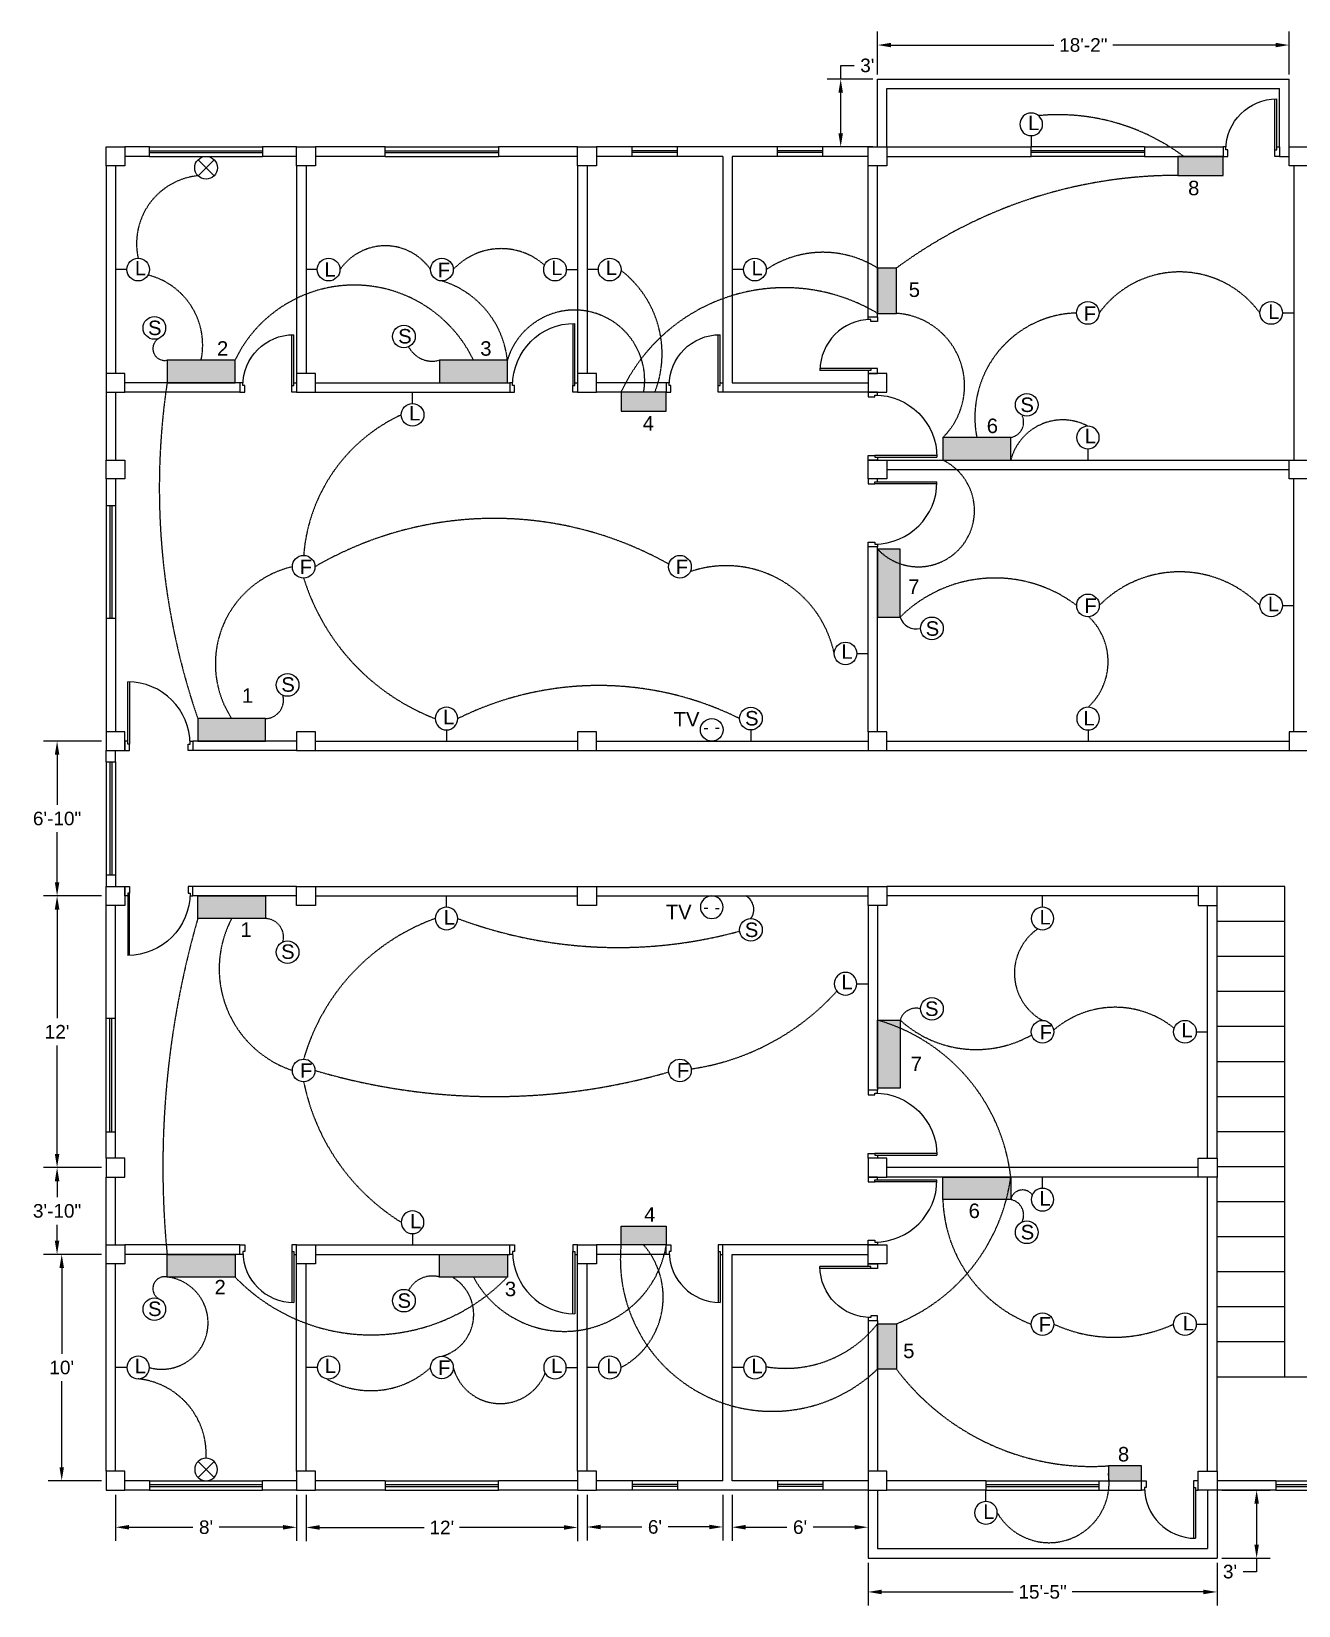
# Model space of a CAD drawing. Header units: inches. Extents: x 50 to 4028, y -27 to 855.
# Drawn here: x 1409 to 2081, y 0 to 835 of the extents above; entities that cross this region are included whole.
import ezdxf

# ---------------------------------------------------------------- set-up
doc = ezdxf.new("R2010")
doc.units = ezdxf.units.IN
doc.header["$MEASUREMENT"] = 0
doc.header["$PDMODE"] = 3
doc.linetypes.add('DASHED2', pattern=[0.375, 0.25, -0.125])
for name, color, linetype, true_color in [('Cable 1', 7, 'DASHED2', 0x00005c), ('Cable 2', 7, 'DASHED2', 0x6b0000), ('Door', 7, 'Continuous', 0x42254b), ('Window', 7, 'Continuous', 0x700000)]:
    doc.layers.add(name, color=color, linetype=linetype, true_color=true_color)
for name, color, linetype in [('Column', 104, 'Continuous'), ('Conduit', 7, 'Continuous'), ('Stair', 7, 'Continuous'), ('Wall', 7, 'Continuous')]:
    doc.layers.add(name, color=color, linetype=linetype)
doc.styles.add('Annotative', font='arial.ttf')
doc.styles.get("Standard").update_dxf_attribs({"font": 'arial.ttf'})
doc.dimstyles.new('Annotative', dxfattribs={"dimscale": 0, "dimtxt": 0.18, "dimasz": 0.18, "dimexe": 0.18, "dimexo": 0.0625, "dimgap": 0.09, "dimtad": 0, "dimtih": 1, "dimtoh": 1, "dimdec": 1, "dimzin": 0, "dimdsep": 46, "dimlunit": 4, "dimtxsty": 'Standard', "dimcen": 0.09, "dimadec": 0, "dimazin": 0, "dimtfac": 1, "dimtdec": 1, "dimtofl": 0, "dimtmove": 0, "dimatfit": 3, "dimfxl": 1, "dimtolj": 1, "dimtzin": 0, "dimarcsym": 0})

# ---------------------------------------------------------------- blocks, each defined once
blk = doc.blocks.new('36 inch Door')
for p, q in [((-3.5, 1.5), (-36.5, 1.5)), ((-36.48, 2.5), (-3.5, 2.5))]:
    blk.add_line(p, q)
for points in [[(0, 36), (0, 33.5), (-3.5, 33.5), (-3.5, 34.5), (-5, 34.5), (-5, 36), (0, 36)], [(0, 0), (0, 2.5), (-3.5, 2.5), (-3.5, 1.5), (-5, 1.5), (-5, 0), (0, 0)]]:
    blk.add_lwpolyline(points, close=True)
blk.add_arc((-3.5, 1.5), 33, 90, 180)
blk = doc.blocks.new('5 ft window')
for p, q in [((0, 5), (-60, 5)), ((-60, 0), (-60, 5)), ((0, 3), (-60, 3)), ((0, 2), (-60, 2)), ((0, 0), (-60, 0)), ((0, 5), (0, 0))]:
    blk.add_line(p, q)
blk = doc.blocks.new('30 inch Door')
for p, q in [((-3.5, 1.5), (-30.5, 1.5)), ((-3.5, 2.5), (-30.48, 2.5))]:
    blk.add_line(p, q)
for points in [[(0, 30), (0, 27.5), (-3.5, 27.5), (-3.5, 28.5), (-5, 28.5), (-5, 30), (0, 30)], [(0, 0), (0, 2.5), (-3.5, 2.5), (-3.5, 1.5), (-5, 1.5), (-5, 0), (0, 0)]]:
    blk.add_lwpolyline(points, close=True)
blk.add_arc((-3.5, 1.5), 27, 90, 180)
blk = doc.blocks.new('Toilet Window')
for p, q in [((0, 5), (24, 5)), ((0, 5), (0, 0)), ((0, 3), (24, 3)), ((0, 2), (24, 2)), ((0, 0), (24, 0)), ((24, 5), (24, 0))]:
    blk.add_line(p, q)
blk = doc.blocks.new('Switch board')
blk.add_lwpolyline([(-18, 0), (18, 0), (18, 12), (-18, 12)], close=True)
blk = doc.blocks.new('light')
blk.add_line((0, -6), (0, 0))
blk.add_circle((0, -12), 6)
blk = doc.blocks.new('TV Antenna')
for p, q in [((-4, 5.23), (-2, 5.23)), ((2, 5.38), (4, 5.38))]:
    blk.add_line(p, q)
blk.add_circle((0, 6), 6)
blk = doc.blocks.new('Exhaust fan 12 inch')
for p, q in [((-4.24, 4.24), (4.24, -4.24)), ((-4.24, -4.24), (4.24, 4.24))]:
    blk.add_line(p, q)
blk.add_circle((0, 0), 6)
blk = doc.blocks.new('*D36')
at = {"color": 0, "lineweight": -2}
for p, q in [((1446.13, 458.43), (1415.45, 458.43)), ((1422.65, 451.23), (1422.65, 424.7)), ((1422.65, 383.63), (1422.65, 410.15)), ((1446.13, 376.43), (1415.45, 376.43))]:
    blk.add_line(p, q, dxfattribs=at)
at = {"color": 0}
for points in [[(1421.45, 451.23), (1423.85, 451.23), (1422.65, 458.43)], [(1421.45, 383.63), (1423.85, 383.63), (1422.65, 376.43)]]:
    blk.add_solid(points, dxfattribs=at)
at = {"layer": 'Defpoints', "color": 0}
for p in [(1448.63, 458.43), (1422.65, 376.43), (1448.63, 376.43)]:
    blk.add_point(p, dxfattribs=at)
at = {"color": 0, "insert": (1422.65, 417.43), "char_height": 7.2, "attachment_point": 5}
blk.add_mtext('\\A1;6\'-10"', dxfattribs=at)
blk = doc.blocks.new('*D38')
at = {"color": 0, "lineweight": -2}
for p, q in [((1857.63, 811.93), (1857.63, 834.65)), ((2075.83, 811.93), (2075.83, 834.65)), ((1864.83, 827.45), (1951.1, 827.45)), ((2068.63, 827.45), (1982.36, 827.45))]:
    blk.add_line(p, q, dxfattribs=at)
at = {"color": 0}
for points in [[(1864.83, 828.65), (1864.83, 826.25), (1857.63, 827.45)], [(2068.63, 828.65), (2068.63, 826.25), (2075.83, 827.45)]]:
    blk.add_solid(points, dxfattribs=at)
at = {"layer": 'Defpoints', "color": 0}
for p in [(2075.83, 827.45), (1857.63, 809.43), (2075.83, 809.43)]:
    blk.add_point(p, dxfattribs=at)
at = {"color": 0, "insert": (1966.73, 827.45), "char_height": 7.2, "attachment_point": 5}
blk.add_mtext('\\A1;18\'-2"', dxfattribs=at)
blk = doc.blocks.new('*D39')
at = {"color": 0, "lineweight": -2}
for p, q in [((1855.13, 809.43), (1830.9, 809.43)), ((1838.1, 809.43), (1838.1, 816.63)), ((1838.1, 816.63), (1845.3, 816.63)), ((1838.1, 780.63), (1838.1, 802.23)), ((1855.13, 773.43), (1830.9, 773.43))]:
    blk.add_line(p, q, dxfattribs=at)
at = {"color": 0}
for points in [[(1836.9, 802.23), (1839.3, 802.23), (1838.1, 809.43)], [(1836.9, 780.63), (1839.3, 780.63), (1838.1, 773.43)]]:
    blk.add_solid(points, dxfattribs=at)
at = {"layer": 'Defpoints', "color": 0}
for p in [(1838.1, 809.43), (1857.63, 809.43), (1857.63, 773.43)]:
    blk.add_point(p, dxfattribs=at)
at = {"color": 0, "insert": (1852.21, 816.63), "char_height": 7.2, "attachment_point": 5}
blk.add_mtext("\\A1;3'", dxfattribs=at)
blk = doc.blocks.new('*D40')
at = {"color": 0, "lineweight": -2}
for p, q in [((1446.13, 186.43), (1417.92, 186.43)), ((1425.12, 179.23), (1425.12, 133.7)), ((1425.12, 73.63), (1425.12, 119.15)), ((1446.13, 66.43), (1417.92, 66.43))]:
    blk.add_line(p, q, dxfattribs=at)
at = {"color": 0}
for points in [[(1423.92, 179.23), (1426.32, 179.23), (1425.12, 186.43)], [(1423.92, 73.63), (1426.32, 73.63), (1425.12, 66.43)]]:
    blk.add_solid(points, dxfattribs=at)
at = {"layer": 'Defpoints', "color": 0}
for p in [(1425.12, 186.43), (1448.63, 186.43), (1448.63, 66.43)]:
    blk.add_point(p, dxfattribs=at)
at = {"color": 0, "insert": (1425.12, 126.43), "char_height": 7.2, "attachment_point": 5}
blk.add_mtext("\\A1;10'", dxfattribs=at)
blk = doc.blocks.new('*D42')
at = {"color": 0, "lineweight": -2}
for p, q in [((1446.13, 376.43), (1415.45, 376.43)), ((1422.65, 369.23), (1422.65, 311.64)), ((1422.65, 239.63), (1422.65, 297.21)), ((1446.13, 232.43), (1415.45, 232.43))]:
    blk.add_line(p, q, dxfattribs=at)
at = {"color": 0}
for points in [[(1421.45, 369.23), (1423.85, 369.23), (1422.65, 376.43)], [(1421.45, 239.63), (1423.85, 239.63), (1422.65, 232.43)]]:
    blk.add_solid(points, dxfattribs=at)
at = {"layer": 'Defpoints', "color": 0}
for p in [(1422.65, 376.43), (1448.63, 376.43), (1448.63, 232.43)]:
    blk.add_point(p, dxfattribs=at)
at = {"color": 0, "insert": (1422.65, 304.43), "char_height": 7.2, "attachment_point": 5}
blk.add_mtext("\\A1;12'", dxfattribs=at)
blk = doc.blocks.new('*D43')
at = {"color": 0, "lineweight": -2}
for p, q in [((1446.13, 232.43), (1415.45, 232.43)), ((1422.65, 225.23), (1422.65, 216.7)), ((1422.65, 193.63), (1422.65, 202.15)), ((1446.13, 186.43), (1415.45, 186.43))]:
    blk.add_line(p, q, dxfattribs=at)
at = {"color": 0}
for points in [[(1421.45, 225.23), (1423.85, 225.23), (1422.65, 232.43)], [(1421.45, 193.63), (1423.85, 193.63), (1422.65, 186.43)]]:
    blk.add_solid(points, dxfattribs=at)
at = {"layer": 'Defpoints', "color": 0}
for p in [(1422.65, 232.43), (1448.63, 232.43), (1448.63, 186.43)]:
    blk.add_point(p, dxfattribs=at)
at = {"color": 0, "insert": (1422.65, 209.43), "char_height": 7.2, "attachment_point": 5}
blk.add_mtext('\\A1;3\'-10"', dxfattribs=at)
blk = doc.blocks.new('*D44')
at = {"color": 0, "lineweight": -2}
for p, q in [((1453.63, 58.93), (1453.63, 34.57)), ((1549.63, 58.93), (1549.63, 34.57)), ((1460.83, 41.77), (1494.71, 41.77)), ((1542.43, 41.77), (1508.55, 41.77))]:
    blk.add_line(p, q, dxfattribs=at)
at = {"color": 0}
for points in [[(1460.83, 42.97), (1460.83, 40.57), (1453.63, 41.77)], [(1542.43, 42.97), (1542.43, 40.57), (1549.63, 41.77)]]:
    blk.add_solid(points, dxfattribs=at)
at = {"layer": 'Defpoints', "color": 0}
for p in [(1453.63, 61.43), (1549.63, 61.43), (1549.63, 41.77)]:
    blk.add_point(p, dxfattribs=at)
at = {"color": 0, "insert": (1501.63, 41.77), "char_height": 7.2, "attachment_point": 5}
blk.add_mtext("\\A1;8'", dxfattribs=at)
blk = doc.blocks.new('*D45')
at = {"color": 0, "lineweight": -2}
for p, q in [((1554.63, 58.93), (1554.63, 34.47)), ((1698.63, 58.93), (1698.63, 34.47)), ((1561.83, 41.67), (1617.26, 41.67)), ((1691.43, 41.67), (1636, 41.67))]:
    blk.add_line(p, q, dxfattribs=at)
at = {"color": 0}
for points in [[(1561.83, 42.87), (1561.83, 40.47), (1554.63, 41.67)], [(1691.43, 42.87), (1691.43, 40.47), (1698.63, 41.67)]]:
    blk.add_solid(points, dxfattribs=at)
at = {"layer": 'Defpoints', "color": 0}
for p in [(1554.63, 61.43), (1698.63, 61.43), (1698.63, 41.67)]:
    blk.add_point(p, dxfattribs=at)
at = {"color": 0, "insert": (1626.63, 41.67), "char_height": 7.2, "attachment_point": 5}
blk.add_mtext("\\A1;12'", dxfattribs=at)
blk = doc.blocks.new('*D46')
at = {"color": 0, "lineweight": -2}
for p, q in [((1703.63, 58.93), (1703.63, 34.72)), ((1775.61, 58.93), (1775.61, 34.72)), ((1710.83, 41.92), (1732.69, 41.92)), ((1768.41, 41.92), (1746.55, 41.92))]:
    blk.add_line(p, q, dxfattribs=at)
at = {"color": 0}
for points in [[(1710.83, 43.12), (1710.83, 40.72), (1703.63, 41.92)], [(1768.41, 43.12), (1768.41, 40.72), (1775.61, 41.92)]]:
    blk.add_solid(points, dxfattribs=at)
at = {"layer": 'Defpoints', "color": 0}
for p in [(1703.63, 61.43), (1775.61, 61.43), (1703.63, 41.92)]:
    blk.add_point(p, dxfattribs=at)
at = {"color": 0, "insert": (1739.62, 41.92), "char_height": 7.2, "attachment_point": 5}
blk.add_mtext("\\A1;6'", dxfattribs=at)
blk = doc.blocks.new('*D47')
at = {"color": 0, "lineweight": -2}
for p, q in [((1780.48, 58.93), (1780.48, 34.6)), ((1852.63, 58.93), (1852.63, 34.6)), ((1787.68, 41.8), (1809.62, 41.8)), ((1845.43, 41.8), (1823.49, 41.8))]:
    blk.add_line(p, q, dxfattribs=at)
at = {"color": 0}
for points in [[(1787.68, 43), (1787.68, 40.6), (1780.48, 41.8)], [(1845.43, 43), (1845.43, 40.6), (1852.63, 41.8)]]:
    blk.add_solid(points, dxfattribs=at)
at = {"layer": 'Defpoints', "color": 0}
for p in [(1780.48, 61.43), (1852.63, 61.43), (1852.63, 41.8)]:
    blk.add_point(p, dxfattribs=at)
at = {"color": 0, "insert": (1816.56, 41.8), "char_height": 7.2, "attachment_point": 5}
blk.add_mtext("\\A1;6'", dxfattribs=at)
blk = doc.blocks.new('*D48')
at = {"color": 0, "lineweight": -2}
for p, q in [((1852.63, 22.93), (1852.63, 0.29)), ((2037.63, 22.93), (2037.63, 0.29)), ((1859.83, 7.49), (1929.5, 7.49)), ((2030.43, 7.49), (1960.76, 7.49))]:
    blk.add_line(p, q, dxfattribs=at)
at = {"color": 0}
for points in [[(1859.83, 8.69), (1859.83, 6.29), (1852.63, 7.49)], [(2030.43, 8.69), (2030.43, 6.29), (2037.63, 7.49)]]:
    blk.add_solid(points, dxfattribs=at)
at = {"layer": 'Defpoints', "color": 0}
for p in [(1852.63, 25.43), (2037.63, 25.43), (2037.63, 7.49)]:
    blk.add_point(p, dxfattribs=at)
at = {"color": 0, "insert": (1945.13, 7.49), "char_height": 7.2, "attachment_point": 5}
blk.add_mtext('\\A1;15\'-5"', dxfattribs=at)
blk = doc.blocks.new('*D49')
at = {"color": 0, "lineweight": -2}
for p, q in [((2040.13, 61.43), (2065.82, 61.43)), ((2058.62, 54.23), (2058.62, 32.63)), ((2040.13, 25.43), (2065.82, 25.43)), ((2058.62, 25.43), (2058.62, 18.23)), ((2058.62, 18.23), (2051.42, 18.23))]:
    blk.add_line(p, q, dxfattribs=at)
at = {"color": 0}
for points in [[(2057.42, 54.23), (2059.82, 54.23), (2058.62, 61.43)], [(2057.42, 32.63), (2059.82, 32.63), (2058.62, 25.43)]]:
    blk.add_solid(points, dxfattribs=at)
at = {"layer": 'Defpoints', "color": 0}
for p in [(2037.63, 61.43), (2037.63, 25.43), (2058.62, 25.43)]:
    blk.add_point(p, dxfattribs=at)
at = {"color": 0, "insert": (2044.51, 18.23), "char_height": 7.2, "attachment_point": 5}
blk.add_mtext("\\A1;3'", dxfattribs=at)

msp = doc.modelspace()

# ---------------------------------------------------------------- hatches: boundary and pattern name
h = msp.add_hatch(color=252)
h.paths.add_polyline_path([(2164.03, 66.43), (2181.66, 66.43), (2181.66, 74.34), (2164.03, 74.34)])
h.paths.add_polyline_path([(1980.01, 66.43), (1997.63, 66.43), (1997.63, 74.34), (1980.01, 74.34)])
h.paths.add_polyline_path([(2120.83, 758.43), (2144.83, 758.43), (2144.83, 768.43), (2120.83, 768.43)])
h.paths.add_polyline_path([(2016.83, 758.35), (2040.83, 758.35), (2040.83, 768.35), (2016.83, 768.35)])
at = {"layer": 'Conduit'}
for points in [[(1857.63, 709.24), (1857.63, 685.24), (1867.63, 685.24), (1867.63, 709.24)], [(1516.98, 660.43), (1480.98, 660.43), (1480.98, 648.43), (1516.98, 648.43)], [(1661.39, 660.43), (1625.39, 660.43), (1625.39, 648.43), (1661.39, 648.43)], [(1745.63, 643.43), (1721.63, 643.43), (1721.63, 633.43), (1745.63, 633.43)], [(1928.27, 619.43), (1892.27, 619.43), (1892.27, 607.43), (1928.27, 607.43)], [(1857.63, 560.25), (1857.63, 524.25), (1869.63, 524.25), (1869.63, 560.25)], [(1533.23, 470.43), (1497.23, 470.43), (1497.23, 458.43), (1533.23, 458.43)], [(1533.23, 364.43), (1497.23, 364.43), (1497.23, 376.43), (1533.23, 376.43)], [(1857.63, 274.6), (1857.63, 310.6), (1869.63, 310.6), (1869.63, 274.6)], [(1928.27, 215.43), (1892.27, 215.43), (1892.27, 227.43), (1928.27, 227.43)], [(1745.63, 191.43), (1721.63, 191.43), (1721.63, 201.43), (1745.63, 201.43)], [(1516.98, 174.43), (1480.98, 174.43), (1480.98, 186.43), (1516.98, 186.43)], [(1661.39, 174.43), (1625.39, 174.43), (1625.39, 186.43), (1661.39, 186.43)], [(1857.63, 125.62), (1857.63, 149.62), (1867.63, 149.62), (1867.63, 125.62)]]:
    msp.add_hatch(color=252, dxfattribs=at).paths.add_polyline_path(points)

# ---------------------------------------------------------------- linework, layer by layer
at = {"layer": 'Cable 1'}
for centre, radius, start, end in [((2016.58, 507.91), 250.44, 89.94329, 126.49642), ((1612.3, 655.2), 49.36, 6.07288, 73.06634), ((1580.19, 630.12), 70.09, 25.62089, 154.37911), ((1808.47, 603.05), 95.76, 59.11207, 155.06603), ((1697.01, 649.81), 37.17, 350.11218, 163.40451), ((1865.32, 646.85), 38.45, 314.4924, 86.55465), ((1854.07, 592.74), 377.22, 171.51136, 198.92067), ((1879.29, 580.65), 29.75, 223.27533, 64.14774), ((1559.44, 499.44), 52.88, 103.18209, 213.27971), ((1919.98, 473.3), 71.64, 52.88912, 134.65755), ((1956.44, 232.76), 477.71, 164.00147, 185.5665), ((1565.35, 337.77), 56.76, 151.99274, 251.54545), ((1830.67, 216.12), 98.25, 6.60725, 74.07422), ((1909.92, 354.86), 59.85, 227.69104, 299.47363), ((1831.21, 240.53), 97.94, 291.83128, 352.31146), ((1691.61, 200.36), 54.75, 208.27117, 350.6092), ((1801.88, 183.84), 80.61, 174.60208, 313.7531), ((1589.19, 244.06), 100.31, 223.96108, 316.03892), ((1620.59, 154.55), 22.95, 285.39677, 60.00929), ((1971.08, 203.54), 129.51, 216.98953, 273.95439)]:
    msp.add_arc(centre, radius, start, end, dxfattribs=at)
at = {"layer": 'Cable 2'}
for centre, radius, start, end in [((1953.41, 679.16), 111.36, 53.28658, 95.37264), ((1500.96, 722.19), 36.17, 95.66319, 192.39549), ((1596.66, 691.89), 29.16, 34.5332, 145.4668), ((1658.08, 684.93), 34.6, 48.28549, 137.2301), ((1828.75, 663.47), 54.12, 57.75241, 123.82189), ((1461.6, 668.44), 38.24, 347.90289, 75.94248), ((1687.61, 663.79), 55.8, 338.5979, 52.44427), ((2017.74, 654.62), 52.56, 35.8767, 144.1233), ((1964.59, 630.08), 55.36, 91.48653, 191.09822), ((1479.68, 666.54), 6.25, 117.14022, 282.0362), ((1621.56, 673.98), 14.09, 207.32564, 285.75022), ((1642.44, 550.29), 89.3, 114.69198, 175.73794), ((1926.82, 627.59), 8.29, 280.04128, 26.43156), ((1955.8, 600.34), 28.43, 61.93142, 165.56089), ((1654.38, 387.43), 189.1, 60.66235, 120.15927), ((1777.38, 492.98), 58.5, 11.83563, 109.08121), ((1665.18, 579.69), 117.08, 197.27451, 248.95347), ((2017.77, 488.35), 59.85, 44.67076, 135.32924), ((1947.12, 500.61), 32.76, 312.4379, 46.67465), ((1709.82, 319.88), 168.06, 63.61315, 116.38617), ((1532.9, 480.22), 9.8, 271.97298, 15.19263), ((1532.9, 354.63), 9.8, 344.80737, 88.02702), ((1660.9, 259.16), 111.84, 109.73918, 164.03284), ((1720.14, 592.39), 243.29, 249.54914, 285.3511), ((1958.69, 335.48), 28.48, 124.38277, 241.57758), ((1740.6, 411.91), 128.47, 278.15697, 318.01026), ((1983.54, 267.52), 49.87, 50.99418, 130.63713), ((1878.08, 308.11), 8.81, 74.25206, 163.61902), ((1654.56, 604.59), 334.49, 253.4686, 286.03245), ((1665.51, 300.59), 114.4, 191.42712, 238.14295), ((1934.55, 214.17), 6.4, 36.44394, 168.68176), ((1965.48, 217.77), 73.25, 181.83669, 248.917), ((1926.82, 207.27), 8.29, 333.56844, 79.95872), ((1701.77, 163.7), 42.23, 298.04795, 41.03223), ((1478.17, 150.07), 24.54, 254.53392, 86.47905), ((1479.68, 168.31), 6.25, 77.9638, 242.85978), ((1621.56, 160.87), 14.09, 74.24978, 152.67436), ((1808.91, 188.12), 62.1, 260.45459, 321.68087), ((1982.88, 218.68), 76.18, 245.36981, 294.63019), ((1589.04, 161.19), 47.01, 239.82128, 312.3077), ((1657.54, 133.08), 25.74, 194.97485, 338.06387), ((1461.72, 80.65), 39.97, 356.81719, 84.3854), ((1948.62, 65.38), 31.78, 210.13612, 9.0474)]:
    msp.add_arc(centre, radius, start, end, dxfattribs=at)
at = {"layer": 'Column'}
for points in [[(1448.63, 773.43), (1458.63, 773.43), (1458.63, 763.43), (1448.63, 763.43)], [(1549.63, 773.43), (1559.63, 773.43), (1559.63, 763.43), (1549.63, 763.43)], [(1698.63, 773.43), (1708.63, 773.43), (1708.63, 763.43), (1698.63, 763.43)], [(1852.63, 773.43), (1862.63, 773.43), (1862.63, 763.43), (1852.63, 763.43)], [(2075.83, 773.43), (2085.83, 773.43), (2085.83, 763.43), (2075.83, 763.43)], [(1448.63, 643.43), (1458.63, 643.43), (1458.63, 653.43), (1448.63, 653.43)], [(1549.63, 643.43), (1559.63, 643.43), (1559.63, 653.43), (1549.63, 653.43)], [(1698.63, 643.43), (1708.63, 643.43), (1708.63, 653.43), (1698.63, 653.43)], [(1852.63, 643.43), (1862.63, 643.43), (1862.63, 653.43), (1852.63, 653.43)], [(1448.63, 607.43), (1458.63, 607.43), (1458.63, 597.43), (1448.63, 597.43)], [(1852.63, 607.43), (1862.63, 607.43), (1862.63, 597.43), (1852.63, 597.43)], [(2075.83, 607.43), (2085.83, 607.43), (2085.83, 597.43), (2075.83, 597.43)], [(1448.63, 453.43), (1458.63, 453.43), (1458.63, 463.43), (1448.63, 463.43)], [(1549.63, 453.43), (1559.63, 453.43), (1559.63, 463.43), (1549.63, 463.43)], [(1698.63, 453.43), (1708.63, 453.43), (1708.63, 463.43), (1698.63, 463.43)], [(1852.63, 453.43), (1862.63, 453.43), (1862.63, 463.43), (1852.63, 463.43)], [(2075.83, 453.43), (2085.83, 453.43), (2085.83, 463.43), (2075.83, 463.43)], [(1448.63, 381.43), (1458.63, 381.43), (1458.63, 371.43), (1448.63, 371.43)], [(1549.63, 381.43), (1559.63, 381.43), (1559.63, 371.43), (1549.63, 371.43)], [(1698.63, 381.43), (1708.63, 381.43), (1708.63, 371.43), (1698.63, 371.43)], [(1852.63, 381.43), (1862.63, 381.43), (1862.63, 371.43), (1852.63, 371.43)], [(2037.63, 381.43), (2027.63, 381.43), (2027.63, 371.43), (2037.63, 371.43)], [(1448.63, 227.43), (1458.63, 227.43), (1458.63, 237.43), (1448.63, 237.43)], [(1852.63, 227.43), (1862.63, 227.43), (1862.63, 237.43), (1852.63, 237.43)], [(2037.63, 227.43), (2027.63, 227.43), (2027.63, 237.43), (2037.63, 237.43)], [(1448.63, 191.43), (1458.63, 191.43), (1458.63, 181.43), (1448.63, 181.43)], [(1549.63, 191.43), (1559.63, 191.43), (1559.63, 181.43), (1549.63, 181.43)], [(1698.63, 191.43), (1708.63, 191.43), (1708.63, 181.43), (1698.63, 181.43)], [(1852.63, 191.43), (1862.63, 191.43), (1862.63, 181.43), (1852.63, 181.43)], [(1448.63, 61.43), (1458.63, 61.43), (1458.63, 71.43), (1448.63, 71.43)], [(1549.63, 61.43), (1559.63, 61.43), (1559.63, 71.43), (1549.63, 71.43)], [(1698.63, 61.43), (1708.63, 61.43), (1708.63, 71.43), (1698.63, 71.43)], [(1852.63, 61.43), (1862.63, 61.43), (1862.63, 71.43), (1852.63, 71.43)], [(2037.63, 61.43), (2027.63, 61.43), (2027.63, 71.43), (2037.63, 71.43)]]:
    msp.add_lwpolyline(points, close=True, dxfattribs=at)
at = {"layer": 'Conduit'}
msp.add_line((1790.51, 464.43), (1790.51, 458.43), dxfattribs=at)
for points in [[(2016.83, 758.35), (2040.83, 758.35), (2040.83, 768.35), (2016.83, 768.35)], [(1857.63, 709.24), (1857.63, 685.24), (1867.63, 685.24), (1867.63, 709.24)], [(1745.63, 643.43), (1721.63, 643.43), (1721.63, 633.43), (1745.63, 633.43)], [(1745.63, 191.43), (1721.63, 191.43), (1721.63, 201.43), (1745.63, 201.43)], [(1857.63, 125.62), (1857.63, 149.62), (1867.63, 149.62), (1867.63, 125.62)], [(1980.01, 66.43), (1997.63, 66.43), (1997.63, 74.34), (1980.01, 74.34)]]:
    msp.add_lwpolyline(points, close=True, dxfattribs=at)
for centre in [(1626.68, 708.43), (1969.16, 685.43), (1474.22, 677.5), (1606.55, 672.97), (1936.74, 636.73), (1553.38, 550.93), (1752.88, 550.93), (1969.21, 530.43), (1886.47, 518.26), (1544.86, 488.25), (1790.51, 470.43), (1790.51, 358.45), (1544.86, 346.61), (1886.47, 316.59), (1945.13, 304.43), (1553.38, 283.93), (1752.88, 283.93), (1936.74, 198.12), (1606.55, 161.88), (1474.22, 157.35), (1945.13, 149.43), (1626.68, 126.43)]:
    msp.add_circle(centre, 6, dxfattribs=at)
for centre, radius, start, end in [((1878.08, 526.74), 8.81, 196.38098, 285.74794), ((1783.71, 369.23), 8.32, 324.90203, 59.9525)]:
    msp.add_arc(centre, radius, start, end, dxfattribs=at)
at = {"layer": 'Stair'}
for p, q in [((2073.63, 381.43), (2037.63, 381.43)), ((2073.63, 121.43), (2073.63, 381.43)), ((2073.63, 362.85), (2037.63, 362.85)), ((2073.63, 344.28), (2037.63, 344.28)), ((2073.63, 325.71), (2037.63, 325.71)), ((2073.63, 307.14), (2037.63, 307.14)), ((2073.63, 288.57), (2037.63, 288.57)), ((2073.63, 270), (2037.63, 270)), ((2073.63, 251.43), (2037.63, 251.43)), ((2073.63, 232.85), (2037.63, 232.85)), ((2073.63, 214.28), (2037.63, 214.28)), ((2073.63, 195.71), (2037.63, 195.71)), ((2073.63, 177.14), (2037.63, 177.14)), ((2073.63, 158.57), (2037.63, 158.57)), ((2073.63, 140), (2037.63, 140)), ((2037.63, 121.43), (2124.03, 121.43))]:
    msp.add_line(p, q, dxfattribs=at)
at = {"layer": 'Wall'}
for p, q in [((1857.63, 773.43), (1857.63, 809.43)), ((1857.63, 809.43), (2075.83, 809.43)), ((2075.83, 773.43), (2075.83, 809.43)), ((1862.63, 773.43), (1862.63, 804.43)), ((1862.63, 804.43), (2070.83, 804.43)), ((2070.83, 773.43), (2070.83, 804.43)), ((1471.63, 773.43), (1458.63, 773.43)), ((1471.63, 768.43), (1458.63, 768.43)), ((1549.63, 773.43), (1531.63, 773.43)), ((1549.63, 768.43), (1531.63, 768.43)), ((1596.62, 773.43), (1559.63, 773.43)), ((1596.62, 768.43), (1559.63, 768.43)), ((1698.63, 773.43), (1656.62, 773.43)), ((1698.63, 768.43), (1656.62, 768.43)), ((1727.54, 773.43), (1708.63, 773.43)), ((1727.54, 768.43), (1708.63, 768.43)), ((1804.63, 773.43), (1751.54, 773.43)), ((1775.63, 768.43), (1751.54, 768.43)), ((1775.63, 768.43), (1775.63, 648.43)), ((1780.63, 768.43), (1780.63, 648.43)), ((1804.63, 768.43), (1780.63, 768.43)), ((1852.63, 773.43), (1828.63, 773.43)), ((1852.63, 768.43), (1828.63, 768.43)), ((1862.63, 773.43), (1939.13, 773.43)), ((1862.63, 768.43), (1939.13, 768.43)), ((1999.13, 773.43), (2040.83, 773.43)), ((1999.13, 768.43), (2040.83, 768.43)), ((2070.83, 768.43), (2075.83, 768.43)), ((1448.63, 763.43), (1448.63, 653.43)), ((1453.63, 763.43), (1453.63, 653.43)), ((1549.63, 763.43), (1549.63, 653.43)), ((1554.63, 763.43), (1554.63, 653.43)), ((1698.63, 763.43), (1698.63, 653.43)), ((1703.63, 763.43), (1703.63, 653.43)), ((1852.63, 683.43), (1852.63, 763.43)), ((1857.63, 683.43), (1857.63, 763.43)), ((2078.33, 763.43), (2078.33, 607.43)), ((1448.63, 643.43), (1448.63, 607.43)), ((1453.63, 643.43), (1453.63, 607.43)), ((1519.63, 648.43), (1458.63, 648.43)), ((1519.63, 643.43), (1458.63, 643.43)), ((1559.63, 648.43), (1662.63, 648.43)), ((1559.63, 643.43), (1662.63, 643.43)), ((1745.63, 648.43), (1708.63, 648.43)), ((1745.63, 643.43), (1708.63, 643.43)), ((1852.63, 643.43), (1775.63, 643.43)), ((1780.63, 648.43), (1852.63, 648.43)), ((1862.63, 607.43), (2075.63, 607.43)), ((1862.63, 602.43), (2075.63, 602.43)), ((1448.63, 597.43), (1448.63, 583.43)), ((1453.63, 597.43), (1453.63, 583.43)), ((2078.33, 463.43), (2078.33, 597.43)), ((1852.63, 463.43), (1852.63, 561.43)), ((1857.63, 463.43), (1857.63, 561.43)), ((1448.63, 523.43), (1448.63, 463.43)), ((1453.63, 523.43), (1453.63, 463.43)), ((1448.63, 447.43), (1448.63, 453.43)), ((1453.63, 447.43), (1453.63, 453.43)), ((1549.63, 458.43), (1494.63, 458.43)), ((1549.63, 453.43), (1494.63, 453.43)), ((1559.63, 458.43), (1698.63, 458.43)), ((1559.63, 453.43), (1698.63, 453.43)), ((1708.63, 458.43), (1852.63, 458.43)), ((1708.63, 453.43), (1852.63, 453.43)), ((1862.63, 458.43), (2075.83, 458.43)), ((1862.63, 453.43), (2075.83, 453.43)), ((1448.63, 387.43), (1448.63, 381.43)), ((1453.63, 387.43), (1453.63, 381.43)), ((1549.63, 381.43), (1494.63, 381.43)), ((1549.63, 376.43), (1494.63, 376.43)), ((1559.63, 381.43), (1698.63, 381.43)), ((1559.63, 376.43), (1698.63, 376.43)), ((1708.63, 381.43), (1852.63, 381.43)), ((1708.63, 376.43), (1852.63, 376.43)), ((2027.63, 381.43), (1862.63, 381.43)), ((2027.63, 376.43), (1862.63, 376.43)), ((1448.63, 311.43), (1448.63, 371.43)), ((1453.63, 311.43), (1453.63, 371.43)), ((1852.63, 371.43), (1852.63, 273.43)), ((1857.63, 371.43), (1857.63, 273.43)), ((2032.63, 237.43), (2032.63, 371.43)), ((2037.63, 237.43), (2037.63, 371.43)), ((1448.63, 237.43), (1448.63, 251.43)), ((1453.63, 237.43), (1453.63, 251.43)), ((1448.63, 191.43), (1448.63, 227.43)), ((1453.63, 191.43), (1453.63, 227.43)), ((2027.63, 232.43), (1862.63, 232.43)), ((2027.63, 227.43), (1862.63, 227.43)), ((2032.63, 71.43), (2032.63, 227.43)), ((2037.63, 71.43), (2037.63, 227.43)), ((1519.63, 191.43), (1458.63, 191.43)), ((1519.63, 186.43), (1458.63, 186.43)), ((1559.63, 191.43), (1662.63, 191.43)), ((1559.63, 186.43), (1662.63, 186.43)), ((1745.63, 191.43), (1708.63, 191.43)), ((1745.63, 186.43), (1708.63, 186.43)), ((1852.63, 191.43), (1775.63, 191.43)), ((1775.63, 66.43), (1775.63, 186.43)), ((1780.63, 66.43), (1780.63, 186.43)), ((1780.63, 186.43), (1852.63, 186.43)), ((1448.63, 71.43), (1448.63, 181.43)), ((1453.63, 71.43), (1453.63, 181.43)), ((1549.63, 71.43), (1549.63, 181.43)), ((1554.63, 71.43), (1554.63, 181.43)), ((1698.63, 71.43), (1698.63, 181.43)), ((1703.63, 71.43), (1703.63, 181.43)), ((1852.63, 151.43), (1852.63, 71.43)), ((1857.63, 151.43), (1857.63, 71.43)), ((1471.63, 66.43), (1458.63, 66.43)), ((1471.63, 61.43), (1458.63, 61.43)), ((1549.63, 66.43), (1531.63, 66.43)), ((1549.63, 61.43), (1531.63, 61.43)), ((1596.62, 66.43), (1559.63, 66.43)), ((1596.62, 61.43), (1559.63, 61.43)), ((1698.63, 66.43), (1656.62, 66.43)), ((1698.63, 61.43), (1656.62, 61.43)), ((1727.54, 66.43), (1708.63, 66.43)), ((1727.54, 61.43), (1708.63, 61.43)), ((1775.63, 66.43), (1751.54, 66.43)), ((1804.63, 61.43), (1751.54, 61.43)), ((1804.63, 66.43), (1780.63, 66.43)), ((1852.63, 66.43), (1828.63, 66.43)), ((1852.63, 61.43), (1828.63, 61.43)), ((1852.63, 61.43), (1852.63, 25.43)), ((1857.63, 61.43), (1857.63, 30.43)), ((1915.13, 66.43), (1862.63, 66.43)), ((1915.13, 61.43), (1862.63, 61.43)), ((1975.13, 66.43), (1997.63, 66.43)), ((1975.13, 61.43), (1997.63, 61.43)), ((2032.63, 61.43), (2032.63, 30.43)), ((2068.83, 66.43), (2037.63, 66.43)), ((2068.83, 61.43), (2037.63, 61.43)), ((2037.63, 61.43), (2037.63, 25.43)), ((1852.63, 25.43), (2037.63, 25.43)), ((1857.63, 30.43), (2032.63, 30.43))]:
    msp.add_line(p, q, dxfattribs=at)

# ---------------------------------------------------------------- block references
at = {"layer": 'Conduit', "xscale": -1}
for name, p, rotation in [('light', (1939.13, 773.43), 180), ('light', (1969.18, 607.43), 180), ('light', (1629.13, 458.43), 180), ('light', (1969.23, 458.43), 180), ('light', (1852.63, 329.88), 270), ('Switch board', (1857.63, 292.6), 270), ('light', (1611.13, 191.43), 180), ('light', (1453.63, 126.43), 90), ('light', (1554.63, 126.43), 90), ('light', (1698.63, 126.43), 270), ('light', (1703.63, 126.43), 90), ('light', (1780.63, 126.43), 90)]:
    msp.add_blockref(name, p, dxfattribs=dict(at, rotation=rotation))
at = {"layer": 'Conduit'}
for name, p, rotation in [('Exhaust fan 12 inch', (1501.63, 762.43), 180), ('light', (1453.63, 708.43), 90.00000000000001), ('light', (1554.63, 708.43), 90.00000000000001), ('light', (1698.63, 708.43), 270), ('light', (1703.63, 708.43), 90.00000000000001), ('light', (1780.63, 708.43), 90.00000000000001), ('light', (2078.33, 685.43), 270), ('Switch board', (1498.98, 660.43), 180), ('Switch board', (1643.39, 660.43), 180), ('Switch board', (1910.27, 619.43), 180), ('Switch board', (1857.63, 542.25), 270), ('light', (2078.33, 530.43), 270), ('light', (1852.63, 504.97), 270), ('Switch board', (1515.23, 470.43), 180), ('TV Antenna', (1769.74, 470.43), 180), ('light', (2032.63, 304.43), 270), ('light', (2032.63, 149.43), 270)]:
    msp.add_blockref(name, p, dxfattribs=dict(at, rotation=rotation))
msp.add_blockref('light', (1611.13, 643.43), dxfattribs=at)
at = {"layer": 'Conduit', "xscale": -1}
for name, p in [('Switch board', (1515.23, 364.43)), ('light', (1629.13, 376.43)), ('TV Antenna', (1769.74, 364.43)), ('light', (1945.13, 376.43)), ('Switch board', (1910.27, 215.43)), ('light', (1945.13, 227.43)), ('Switch board', (1498.98, 174.43)), ('Switch board', (1643.39, 174.43)), ('Exhaust fan 12 inch', (1501.63, 72.43)), ('light', (1915.13, 61.43))]:
    msp.add_blockref(name, p, dxfattribs=at)
at = {"layer": 'Door', "xscale": -1}
for name, p, rotation in [('30 inch Door', (2070.83, 768.43), 90), ('36 inch Door', (1698.63, 643.43), 90), ('30 inch Door', (1549.63, 643.43), 90), ('30 inch Door', (1775.63, 643.43), 90), ('36 inch Door', (1458.63, 381.43), 270), ('30 inch Door', (1857.63, 181.43), 180)]:
    msp.add_blockref(name, p, dxfattribs=dict(at, rotation=rotation))
at = {"layer": 'Door'}
msp.add_blockref('30 inch Door', (1857.63, 653.43), dxfattribs=at)
at = {"layer": 'Door', "xscale": -1}
for p in [(1852.63, 607.43), (1852.63, 237.43)]:
    msp.add_blockref('36 inch Door', p, dxfattribs=at)
at = {"layer": 'Door'}
for name, p, rotation in [('36 inch Door', (1852.63, 597.43), 180), ('36 inch Door', (1458.63, 453.43), 270), ('36 inch Door', (1852.63, 227.43), 180), ('30 inch Door', (1549.63, 191.43), 90.00000000000001), ('36 inch Door', (1698.63, 191.43), 90.00000000000001), ('30 inch Door', (1775.63, 191.43), 90.00000000000001), ('30 inch Door', (2027.63, 66.43), 90)]:
    msp.add_blockref(name, p, dxfattribs=dict(at, rotation=rotation))
at = {"layer": 'Window'}
for name, p, rotation in [('5 ft window', (1471.63, 773.43), 180), ('5 ft window', (1596.62, 773.43), 180), ('Toilet Window', (1751.54, 773.43), 180), ('Toilet Window', (1828.63, 773.43), 180), ('5 ft window', (1453.63, 583.43), 90), ('5 ft window', (1453.63, 447.43), 90)]:
    msp.add_blockref(name, p, dxfattribs=dict(at, rotation=rotation))
for name, p in [('5 ft window', (1999.13, 768.43)), ('Toilet Window', (2068.83, 61.43))]:
    msp.add_blockref(name, p, dxfattribs=at)
at = {"layer": 'Window', "xscale": -1, "rotation": 90}
msp.add_blockref('5 ft window', (1453.63, 251.43), dxfattribs=at)
at = {"layer": 'Window', "xscale": -1}
for name, p in [('5 ft window', (1471.63, 61.43)), ('5 ft window', (1596.62, 61.43)), ('Toilet Window', (1751.54, 61.43)), ('Toilet Window', (1828.63, 61.43)), ('5 ft window', (1915.13, 61.43))]:
    msp.add_blockref(name, p, dxfattribs=at)

# ---------------------------------------------------------------- texts
at = {"layer": 'Conduit', "char_height": 7.68, "attachment_point": 1, "style": 'Annotative'}
for s, width, insert in [('L', 40.3484, (1937.41, 790.03)), ('8', 20.2955, (2022.3, 755.53)), ('L', 40.3484, (1463.91, 713.03)), ('L', 40.3484, (1564.39, 712.33)), ('F', 19.317, (1624.52, 712.08)), ('L', 40.3484, (1684.64, 713.17)), ('L', 40.3484, (1713.58, 713.2)), ('L', 40.3484, (1790.84, 713.06)), ('5', 20.2955, (1874.17, 701.6)), ('F', 19.317, (1966.95, 689.01)), ('L', 40.3484, (2064.75, 689.96)), ('S', 26.6654, (1470.87, 681.38)), ('S', 26.6654, (1603.49, 676.94)), ('2', 17.7001, (1507.43, 670.45)), ('3', 17.7001, (1647.02, 670.45)), ('L', 40.3484, (1609.23, 636.12)), ('S', 26.6654, (1933.39, 640.62)), ('4', 17.7001, (1733.14, 630.81)), ('L', 40.3484, (1967.46, 624.03)), ('F', 19.317, (1551.32, 554.67)), ('F', 19.317, (1750.59, 554.67)), ('7', 14.1908, (1873.88, 544.16)), ('F', 19.317, (1967.25, 534.15)), ('L', 40.3484, (2064.6, 535.03)), ('S', 26.6654, (1883.16, 522.01)), ('L', 40.3484, (1838.48, 509.81)), ('S', 26.6654, (1541.54, 492.34)), ('1', 17.7001, (1520.66, 486.47)), ('L', 40.3484, (1627.3, 475.08)), ('TV', 17.356, (1749.53, 473.95)), ('S', 26.6654, (1787.41, 474.45)), ('L', 40.3484, (1966.75, 474.46)), ('L', 40.3484, (1627.68, 368.91)), ('TV', 17.356, (1745.36, 371.78)), ('L', 40.3484, (1943.51, 368.98)), ('1', 17.7001, (1519.85, 362.36)), ('S', 26.6654, (1787.3, 362.32)), ('S', 26.6654, (1541.44, 350.74)), ('L', 40.3484, (1838.53, 334.68)), ('S', 26.6654, (1882.8, 320.49)), ('L', 40.3484, (2018.73, 309.12)), ('F', 19.317, (1943.6, 308.04)), ('F', 19.317, (1551.42, 287.69)), ('F', 19.317, (1751.29, 287.78)), ('7', 14.1908, (1875.25, 291.25)), ('L', 40.3484, (1943.48, 219.99)), ('4', 17.7001, (1733.89, 211.42)), ('L', 40.3484, (1609.77, 207.86)), ('S', 26.6654, (1933.54, 202.06)), ('2', 17.7001, (1506.13, 172.89)), ('3', 17.7001, (1660.08, 171.93)), ('S', 26.6654, (1470.88, 161.4)), ('S', 26.6654, (1603.15, 165.77)), ('F', 19.317, (1943.08, 153.2)), ('L', 40.3484, (2019.48, 153.78)), ('5', 20.2955, (1871.25, 139.13)), ('L', 40.3484, (1463.79, 131.09)), ('L', 40.3484, (1564.6, 131.19)), ('F', 19.317, (1624.68, 130.21)), ('L', 40.3484, (1684.56, 131.21)), ('L', 40.3484, (1713.82, 131.07)), ('L', 40.3484, (1790.78, 131.09)), ('8', 20.2955, (1985.08, 84.34)), ('L', 40.3484, (1913.68, 53.91))]:
    msp.add_mtext_dynamic_manual_height_columns(s, width=width, gutter_width=38.4, heights=[0], dxfattribs=dict(at, insert=insert))
for insert in [(1915.54, 629.45), (1905.93, 213.37)]:
    msp.add_mtext('6', dxfattribs=dict(at, insert=insert))

# ---------------------------------------------------------------- dimensions: what is measured, and where the dimension line sits
for base, p1, p2, picture, middle in [((2075.83, 827.45), (1857.63, 809.43), (2075.83, 809.43), '*D38', (1966.73, 827.45)), ((1549.63, 41.77), (1453.63, 61.43), (1549.63, 61.43), '*D44', (1501.63, 41.77)), ((1698.63, 41.67), (1554.63, 61.43), (1698.63, 61.43), '*D45', (1626.63, 41.67)), ((1703.63, 41.92), (1775.61, 61.43), (1703.63, 61.43), '*D46', (1739.62, 41.92)), ((1852.6314, 41.8009), (1780.4817, 61.4259), (1852.6314, 61.4259), '*D47', (1816.5565, 41.8009)), ((2037.63, 7.49), (1852.63, 25.43), (2037.63, 25.43), '*D48', (1945.13, 7.49))]:
    dim = msp.add_linear_dim(base=base, p1=p1, p2=p2, dimstyle='Annotative')
    dim.commit()
    dim.dimension.update_dxf_attribs({"geometry": picture, "text_midpoint": middle})
for base, p1, p2, picture, middle in [((1838.1, 809.43), (1857.63, 773.43), (1857.63, 809.43), '*D39', (1852.21, 816.63)), ((1422.65, 376.43), (1448.63, 458.43), (1448.63, 376.43), '*D36', (1422.65, 417.43)), ((1422.65, 376.43), (1448.63, 232.43), (1448.63, 376.43), '*D42', (1422.65, 304.43)), ((1422.65, 232.43), (1448.63, 186.43), (1448.63, 232.43), '*D43', (1422.65, 209.43)), ((1425.12, 186.43), (1448.63, 66.43), (1448.63, 186.43), '*D40', (1425.12, 126.43)), ((2058.62, 25.43), (2037.63, 61.43), (2037.63, 25.43), '*D49', (2044.51, 18.23))]:
    dim = msp.add_linear_dim(base=base, p1=p1, p2=p2, angle=90, dimstyle='Annotative')
    dim.commit()
    dim.dimension.update_dxf_attribs({"geometry": picture, "text_midpoint": middle})

doc.saveas('drawing.dxf')
